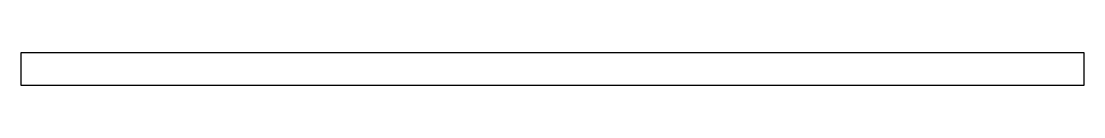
# Model space of a CAD drawing. Header units: millimetres. Extents: x 0 to 964, y 0 to 30.
import ezdxf

# ---------------------------------------------------------------- set-up
doc = ezdxf.new("R2010")
doc.units = ezdxf.units.MM
doc.header["$MEASUREMENT"] = 0
doc.layers.add('OuterContours', color=7, linetype='Continuous')

msp = doc.modelspace()

# ---------------------------------------------------------------- linework, layer by layer
at = {"layer": 'OuterContours', "color": 0, "linetype": 'Continuous'}
msp.add_lwpolyline([(963.98, 30), (963.98, 0), (0.01, 0), (0.01, 30)], close=True, dxfattribs=at)

doc.saveas('drawing.dxf')
